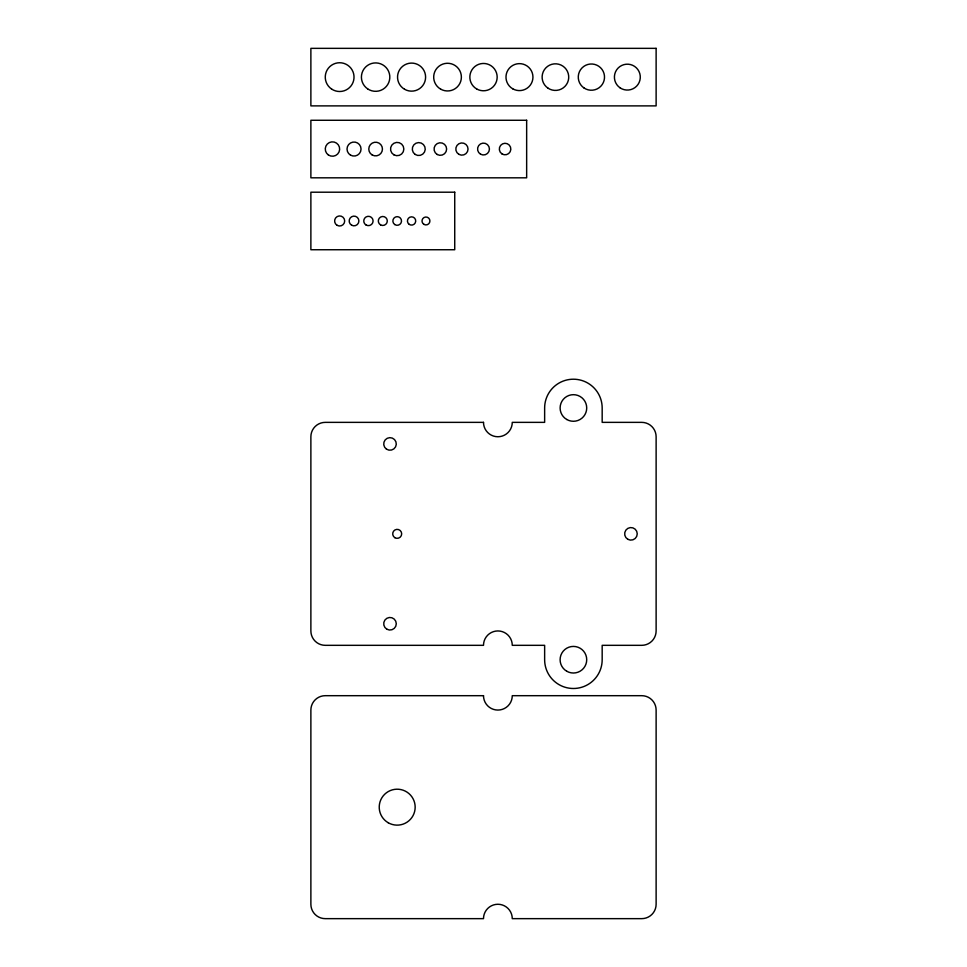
<?xml version="1.0" encoding="UTF-8"?>
<svg xmlns="http://www.w3.org/2000/svg" width="967" height="967" viewBox="0 0 967 967"><rect width="100%" height="100%" fill="white"/><g stroke="black" fill="none" stroke-linecap="round" stroke-linejoin="round"><path stroke-width="1.45" d="M656.122 48.35L310.878 48.35L310.878 105.886L656.122 105.886L656.122 48.35M526.652 120.271L310.878 120.271L310.878 177.819L526.652 177.819L526.652 120.271M454.732 192.203L310.878 192.203L310.878 249.74L454.732 249.74L454.732 192.203M483.5 422.361L325.263 422.361A14.384 14.384 0 0 0 310.878 436.746L310.878 630.943A14.384 14.384 0 0 0 325.263 645.327L483.5 645.327A14.384 14.384 0 0 1 497.884 630.943A14.384 14.384 0 0 1 512.268 645.327L544.639 645.327L544.639 659.724A28.768 28.768 0 0 0 573.407 688.492A28.768 28.768 0 0 0 602.175 659.724L602.175 645.327L641.737 645.327A14.384 14.384 0 0 0 656.122 630.943L656.122 436.746A14.384 14.384 0 0 0 641.737 422.361L602.175 422.361L602.175 407.977A28.768 28.768 0 0 0 573.407 379.209A28.768 28.768 0 0 0 544.639 407.977L544.639 422.361L512.268 422.361A14.384 14.384 0 0 1 497.884 436.746A14.384 14.384 0 0 1 483.5 422.361M483.5 695.684L325.263 695.684A14.384 14.384 0 0 0 310.878 710.068L310.878 904.266A14.384 14.384 0 0 0 325.263 918.65L483.5 918.65A14.384 14.384 0 0 1 497.884 904.266A14.384 14.384 0 0 1 512.268 918.65L641.737 918.65A14.384 14.384 0 0 0 656.122 904.266L656.122 710.068A14.384 14.384 0 0 0 641.737 695.684L512.268 695.684A14.384 14.384 0 0 1 497.884 710.068A14.384 14.384 0 0 1 483.5 695.684M394.947 537.737A4.497 4.497 0 0 0 401.68 533.844A4.497 4.497 0 0 0 394.947 529.952A4.497 4.497 0 0 0 394.947 537.737M394.766 224.549A4.315 4.315 0 0 0 401.498 221.274A4.315 4.315 0 0 0 395.31 217.091A4.315 4.315 0 0 0 394.766 224.549M409.259 224.392A4.134 4.134 0 0 0 415.701 221.262A4.134 4.134 0 0 0 409.766 217.249A4.134 4.134 0 0 0 409.259 224.392M423.981 224.392A3.953 3.953 0 0 0 429.916 220.972A3.953 3.953 0 0 0 423.981 217.551A3.953 3.953 0 0 0 423.981 224.392M380.551 224.864A4.497 4.497 0 0 0 387.296 220.972A4.497 4.497 0 0 0 380.551 217.079A4.497 4.497 0 0 0 380.551 224.864M366.082 225.021A4.678 4.678 0 0 0 373.093 220.972A4.678 4.678 0 0 0 366.082 216.922A4.678 4.678 0 0 0 366.082 225.021M351.601 225.178A4.859 4.859 0 0 0 358.89 220.972A4.859 4.859 0 0 0 351.601 216.765A4.859 4.859 0 0 0 351.601 225.178M337.132 225.335A5.04 5.04 0 0 0 344.687 220.972A5.04 5.04 0 0 0 337.132 216.608A5.04 5.04 0 0 0 337.132 225.335M501.849 153.813A5.754 5.754 0 0 0 510.818 149.462A5.754 5.754 0 0 0 502.562 143.865A5.754 5.754 0 0 0 501.849 153.813M480.539 154.188A5.935 5.935 0 0 0 489.435 149.051A5.935 5.935 0 0 0 480.539 143.902A5.935 5.935 0 0 0 480.539 154.188M458.866 154.345A6.116 6.116 0 0 0 468.04 149.051A6.116 6.116 0 0 0 458.866 143.757A6.116 6.116 0 0 0 458.866 154.345M437.193 154.49A6.298 6.298 0 0 0 446.633 149.051A6.298 6.298 0 0 0 437.193 143.6A6.298 6.298 0 0 0 437.193 154.49M415.133 154.406A6.479 6.479 0 0 0 425.226 149.51A6.479 6.479 0 0 0 415.943 143.225A6.479 6.479 0 0 0 415.133 154.406M393.859 154.805A6.648 6.648 0 0 0 403.843 149.051A6.648 6.648 0 0 0 393.859 143.285A6.648 6.648 0 0 0 393.859 154.805M372.198 154.962A6.829 6.829 0 0 0 382.448 149.051A6.829 6.829 0 0 0 372.198 143.128A6.829 6.829 0 0 0 372.198 154.962M350.525 155.119A7.011 7.011 0 0 0 361.042 149.051A7.011 7.011 0 0 0 350.525 142.971A7.011 7.011 0 0 0 350.525 155.119M328.429 154.998A7.192 7.192 0 0 0 339.635 149.559A7.192 7.192 0 0 0 329.312 142.572A7.192 7.192 0 0 0 328.429 154.998M620.089 87.84A12.946 12.946 0 0 0 640.263 78.049A12.946 12.946 0 0 0 621.696 65.478A12.946 12.946 0 0 0 620.089 87.84M584.032 87.985A13.127 13.127 0 0 0 604.484 78.061A13.127 13.127 0 0 0 585.651 65.309A13.127 13.127 0 0 0 584.032 87.985M547.963 88.142A13.308 13.308 0 0 0 568.693 78.073A13.308 13.308 0 0 0 549.607 65.152A13.308 13.308 0 0 0 547.963 88.142M512.715 88.795A13.49 13.49 0 0 0 532.95 77.118A13.49 13.49 0 0 0 512.715 65.442A13.49 13.49 0 0 0 512.715 88.795M476.671 88.952A13.671 13.671 0 0 0 497.171 77.118A13.671 13.671 0 0 0 476.671 65.285A13.671 13.671 0 0 0 476.671 88.952M440.614 89.109A13.84 13.84 0 0 0 461.38 77.118A13.84 13.84 0 0 0 440.614 65.127A13.84 13.84 0 0 0 440.614 89.109M404.557 89.266A14.021 14.021 0 0 0 425.601 77.118A14.021 14.021 0 0 0 404.557 64.97A14.021 14.021 0 0 0 404.557 89.266M367.653 88.879A14.203 14.203 0 0 0 389.786 78.134A14.203 14.203 0 0 0 369.406 64.342A14.203 14.203 0 0 0 367.653 88.879M331.584 89.037A14.384 14.384 0 0 0 353.995 78.146A14.384 14.384 0 0 0 333.361 64.185A14.384 14.384 0 0 0 331.584 89.037M388.202 822.736A17.986 17.986 0 0 0 415.169 807.167A17.986 17.986 0 0 0 388.202 791.598A17.986 17.986 0 0 0 388.202 822.736M386.474 449.147A6.298 6.298 0 0 0 396.277 444.385A6.298 6.298 0 0 0 387.247 438.281A6.298 6.298 0 0 0 386.474 449.147M386.848 629.203A6.298 6.298 0 0 0 396.289 623.751A6.298 6.298 0 0 0 386.848 618.3A6.298 6.298 0 0 0 386.848 629.203M627.801 539.296A6.298 6.298 0 0 0 637.241 533.844A6.298 6.298 0 0 0 627.801 528.393A6.298 6.298 0 0 0 627.801 539.296M566.759 419.497A13.308 13.308 0 0 0 586.715 407.977A13.308 13.308 0 0 0 566.759 396.458A13.308 13.308 0 0 0 566.759 419.497M566.759 671.243A13.308 13.308 0 0 0 586.715 659.724A13.308 13.308 0 0 0 566.759 648.192A13.308 13.308 0 0 0 566.759 671.243"/></g></svg>
